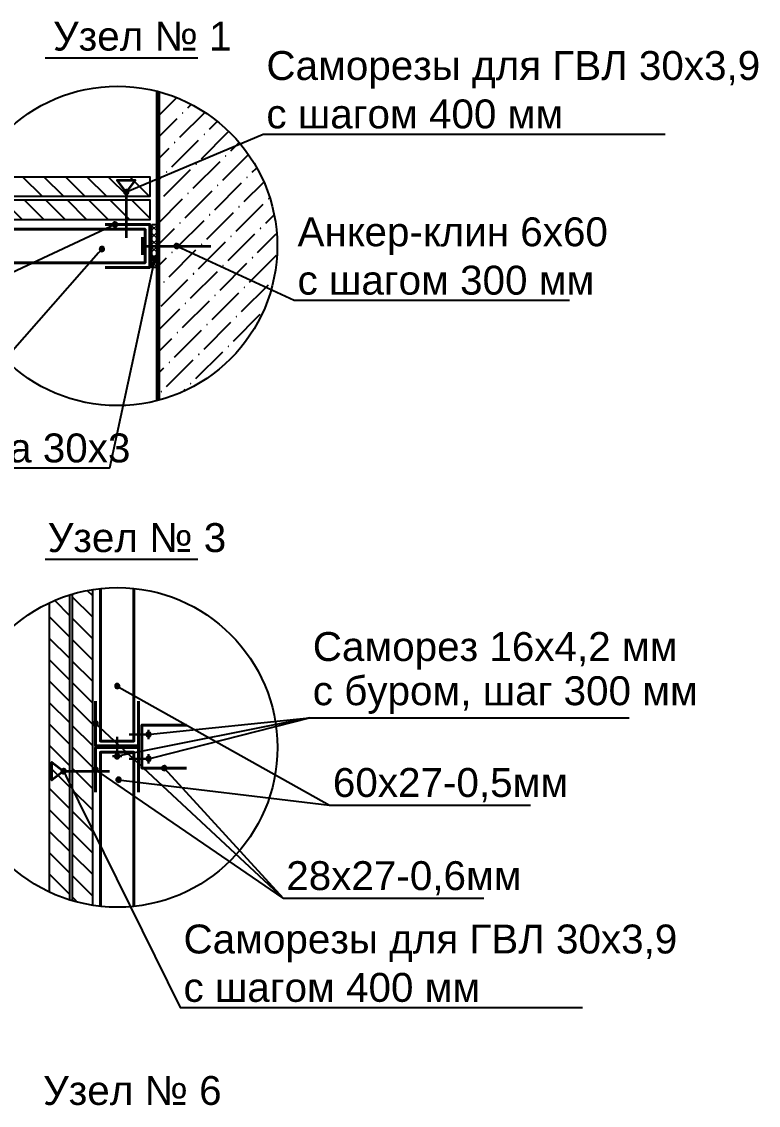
# Model space of a CAD drawing. Header units: millimetres. Extents: x 0 to 146, y 0 to 23.
# Drawn here: x 85.66 to 89.48, y 5.79 to 11.41 of the extents above; entities that cross this region are included whole.
import ezdxf

# ---------------------------------------------------------------- set-up
doc = ezdxf.new("R2010")
doc.units = ezdxf.units.MM
doc.layers.add('PDF _0', color=7, linetype='Continuous')
doc.layers.add('PDF _Текст', color=7, linetype='Continuous')
doc.styles.add('PDF GOST Common-Identity-H', font='arial.ttf')

msp = doc.modelspace()

# ---------------------------------------------------------------- linework, layer by layer
at = {"layer": 'PDF _0', "lineweight": 25}
for points in [[(86.5689, 11.2197), (85.7778, 11.2197)], [(86.3649, 10.9203), (86.4574, 11.0129)], [(86.5179, 10.962), (86.5338, 10.978)], [(86.4761, 10.8091), (86.604, 10.9369)], [(86.3615, 10.8057), (86.4622, 10.9064)], [(86.6291, 10.8508), (86.6685, 10.8902)], [(86.2111, 10.5306), (86.2238, 10.5359), (86.9081, 10.8261), (86.9356, 10.8261), (88.9931, 10.8261)], [(86.4344, 10.6561), (86.5735, 10.7951)], [(86.5874, 10.6978), (86.7265, 10.8369)], [(86.3615, 10.6944), (86.4205, 10.7534)], [(86.7404, 10.7395), (86.7815, 10.7807)], [(86.5457, 10.5448), (86.6847, 10.6839)], [(86.6986, 10.5865), (86.83, 10.7179)], [(86.3927, 10.5031), (86.5318, 10.6422)], [(86.8516, 10.6283), (86.8728, 10.6495)], [(85.4062, 10.6045), (86.3202, 10.6045), (86.3202, 10.5013), (85.3648, 10.5013)], [(85.7631, 10.5013), (85.6599, 10.6045)], [(85.8744, 10.5013), (85.7711, 10.6045)], [(85.9856, 10.5013), (85.8824, 10.6045)], [(86.0969, 10.5013), (85.9936, 10.6045)], [(86.2081, 10.5013), (86.1049, 10.6045)], [(86.3194, 10.5013), (86.2161, 10.6045)], [(86.3615, 10.5832), (86.3788, 10.6005)], [(86.6569, 10.4336), (86.796, 10.5726)], [(86.8099, 10.4753), (86.9098, 10.5752)], [(86.504, 10.3919), (86.643, 10.5309)], [(85.3596, 10.4848), (86.3202, 10.4848), (86.3202, 10.3815), (85.3355, 10.3815)], [(85.6604, 10.3815), (85.5571, 10.4848)], [(85.7716, 10.3815), (85.6684, 10.4848)], [(85.8829, 10.3815), (85.7796, 10.4848)], [(85.9941, 10.3815), (85.8909, 10.4848)], [(86.1054, 10.3815), (86.0021, 10.4848)], [(86.2166, 10.3815), (86.1134, 10.4848)], [(86.3202, 10.3892), (86.2246, 10.4848)], [(86.3615, 10.3607), (86.49, 10.4892)], [(86.7682, 10.3223), (86.9072, 10.4614)], [(86.6152, 10.2806), (86.7543, 10.4197)], [(86.9211, 10.364), (86.9628, 10.4057)], [(86.4622, 10.2389), (86.6013, 10.378)], [(86.3615, 10.2494), (86.4483, 10.3362)], [(86.7265, 10.1694), (86.8655, 10.3084)], [(86.8794, 10.2111), (86.9762, 10.3078)], [(86.4717, 10.2394), (86.4842, 10.2337), (87.0695, 9.9634), (87.097, 9.9634), (88.4959, 9.9634)], [(86.5735, 10.1276), (86.7125, 10.2667)], [(86.3615, 10.1382), (86.4066, 10.1833)], [(86.4205, 10.0859), (86.5596, 10.225)], [(86.8377, 10.0581), (86.9768, 10.1972)], [(86.6847, 10.0164), (86.8238, 10.1555)], [(86.3788, 9.933), (86.5179, 10.072)], [(86.5318, 9.9747), (86.6708, 10.1137)], [(86.3615, 10.0269), (86.3649, 10.0303)], [(86.796, 9.9051), (86.9351, 10.0442)], [(86.49, 9.8217), (86.6291, 9.9608)], [(86.643, 9.8634), (86.7821, 10.0025)], [(86.3615, 9.8044), (86.4761, 9.919)], [(86.6013, 9.7105), (86.7404, 9.8495)], [(86.7543, 9.7522), (86.8933, 9.8912)], [(86.4483, 9.6687), (86.5874, 9.8078)], [(86.3615, 9.6932), (86.4344, 9.7661)], [(86.5596, 9.5575), (86.6986, 9.6965)], [(86.4066, 9.5158), (86.5457, 9.6548)], [(86.3615, 9.5819), (86.3927, 9.6131)], [(86.4964, 9.4943), (86.504, 9.5019)], [(86.5689, 8.6183), (85.7778, 8.6183)], [(85.9031, 8.4345), (85.9031, 6.8531)], [(85.9196, 6.8481), (85.9196, 8.4395)], [(86.0229, 8.4318), (85.9993, 8.4553)], [(86.0229, 8.4627), (86.0229, 6.8249)], [(85.7999, 6.8934), (85.7999, 8.3941)], [(85.9031, 8.329), (85.8287, 8.4035)], [(86.0229, 8.3205), (85.9196, 8.4238)], [(85.9031, 8.2178), (85.7999, 8.321)], [(86.0229, 8.2093), (85.9196, 8.3125)], [(85.9031, 8.1065), (85.7999, 8.2098)], [(86.0229, 8.098), (85.9196, 8.2013)], [(85.9031, 7.9953), (85.7999, 8.0985)], [(86.0229, 7.9868), (85.9196, 8.09)], [(85.9031, 7.884), (85.7999, 7.9873)], [(86.0229, 7.8755), (85.9196, 7.9788)], [(85.9031, 7.7728), (85.7999, 7.876)], [(86.0229, 7.7643), (85.9196, 7.8675)], [(85.9031, 7.6615), (85.7999, 7.7648)], [(86.3271, 7.5882), (86.3404, 7.5916), (87.1485, 7.7982), (86.1779, 7.6032), (86.1644, 7.6005)], [(86.3274, 7.7125), (86.3411, 7.7139), (87.1485, 7.7982), (87.176, 7.7982), (88.8057, 7.7982)], [(86.0229, 7.653), (85.9196, 7.7563)], [(85.9031, 7.5503), (85.7999, 7.6535)], [(86.0229, 7.5418), (85.9196, 7.645)], [(85.9031, 7.439), (85.7999, 7.5423)], [(86.0229, 7.4305), (85.9196, 7.5338)], [(85.8794, 7.5083), (85.8855, 7.496), (86.4782, 6.2946), (86.5057, 6.2946), (88.5632, 6.2946)], [(85.9031, 7.3278), (85.7999, 7.431)], [(86.0229, 7.3193), (85.9196, 7.4225)], [(85.9031, 7.2165), (85.7999, 7.3198)], [(86.0229, 7.208), (85.9196, 7.3113)], [(85.9031, 7.1053), (85.7999, 7.2085)], [(86.0229, 7.0968), (85.9196, 7.2)], [(85.9031, 6.994), (85.7999, 7.0973)], [(86.0229, 6.9855), (85.9196, 7.0888)], [(85.9031, 6.8828), (85.7999, 6.986)], [(86.0229, 6.8743), (85.9196, 6.9775)], [(85.9402, 6.8457), (85.9196, 6.8663)]]:
    msp.add_lwpolyline(points, dxfattribs=at)
at = {"layer": 'PDF _0', "lineweight": 60}
msp.add_lwpolyline([(86.3615, 11.0469), (86.3615, 9.4436)], dxfattribs=at)
at = {"layer": 'PDF _0', "lineweight": 5}
for points in [[(86.49, 10.9342), (86.492, 10.9342), (86.492, 10.9362), (86.49, 10.9362)], [(86.6013, 10.823), (86.6033, 10.823), (86.6033, 10.825), (86.6013, 10.825)], [(86.4483, 10.7812), (86.4503, 10.7812), (86.4503, 10.7832), (86.4483, 10.7832)], [(86.7125, 10.7117), (86.7145, 10.7117), (86.7145, 10.7137), (86.7125, 10.7137)], [(86.4066, 10.6283), (86.4086, 10.6283), (86.4086, 10.6303), (86.4066, 10.6303)], [(86.5596, 10.67), (86.5616, 10.67), (86.5616, 10.672), (86.5596, 10.672)], [(86.8238, 10.6005), (86.8258, 10.6005), (86.8258, 10.6025), (86.8238, 10.6025)], [(86.5179, 10.517), (86.5199, 10.517), (86.5199, 10.519), (86.5179, 10.519)], [(86.6708, 10.5587), (86.6728, 10.5587), (86.6728, 10.5607), (86.6708, 10.5607)], [(86.3649, 10.4753), (86.3669, 10.4753), (86.3669, 10.4773), (86.3649, 10.4773)], [(86.9351, 10.4892), (86.9371, 10.4892), (86.9371, 10.4912), (86.9351, 10.4912)], [(86.6291, 10.4058), (86.6311, 10.4058), (86.6311, 10.4078), (86.6291, 10.4078)], [(86.7821, 10.4475), (86.7841, 10.4475), (86.7841, 10.4495), (86.7821, 10.4495)], [(86.4761, 10.364), (86.4781, 10.364), (86.4781, 10.366), (86.4761, 10.366)], [(86.7404, 10.2945), (86.7424, 10.2945), (86.7424, 10.2965), (86.7404, 10.2965)], [(86.8933, 10.3362), (86.8953, 10.3362), (86.8953, 10.3382), (86.8933, 10.3382)], [(86.5874, 10.2528), (86.5894, 10.2528), (86.5894, 10.2548), (86.5874, 10.2548)], [(86.4344, 10.2111), (86.4364, 10.2111), (86.4364, 10.2131), (86.4344, 10.2131)], [(86.8516, 10.1833), (86.8536, 10.1833), (86.8536, 10.1853), (86.8516, 10.1853)], [(86.6986, 10.1415), (86.7006, 10.1415), (86.7006, 10.1435), (86.6986, 10.1435)], [(86.5457, 10.0998), (86.5477, 10.0998), (86.5477, 10.1018), (86.5457, 10.1018)], [(86.3927, 10.0581), (86.3947, 10.0581), (86.3947, 10.0601), (86.3927, 10.0601)], [(86.8099, 10.0303), (86.8119, 10.0303), (86.8119, 10.0323), (86.8099, 10.0323)], [(86.6569, 9.9886), (86.6589, 9.9886), (86.6589, 9.9906), (86.6569, 9.9906)], [(86.504, 9.9469), (86.506, 9.9469), (86.506, 9.9489), (86.504, 9.9489)], [(86.7682, 9.8773), (86.7702, 9.8773), (86.7702, 9.8793), (86.7682, 9.8793)], [(86.4622, 9.7939), (86.4642, 9.7939), (86.4642, 9.7959), (86.4622, 9.7959)], [(86.6152, 9.8356), (86.6172, 9.8356), (86.6172, 9.8376), (86.6152, 9.8376)], [(86.7265, 9.7244), (86.7285, 9.7244), (86.7285, 9.7264), (86.7265, 9.7264)], [(86.5735, 9.6826), (86.5755, 9.6826), (86.5755, 9.6846), (86.5735, 9.6846)], [(86.4205, 9.6409), (86.4225, 9.6409), (86.4225, 9.6429), (86.4205, 9.6429)], [(86.5318, 9.5297), (86.5338, 9.5297), (86.5338, 9.5317), (86.5318, 9.5317)], [(86.3788, 9.4879), (86.3808, 9.4879), (86.3808, 9.4899), (86.3788, 9.4899)]]:
    msp.add_lwpolyline(points, close=True, dxfattribs=at)
at = {"layer": 'PDF _0', "lineweight": 35}
for points in [[(86.1984, 10.5252), (86.1518, 10.5866), (86.2451, 10.5866), (86.1984, 10.5252), (86.1984, 10.2879)], [(86.2808, 10.2918), (86.2808, 10.1986)], [(86.2808, 10.2452), (86.6375, 10.2452)], [(85.8733, 7.5207), (85.8119, 7.474), (85.8119, 7.5673), (85.8733, 7.5207), (86.1107, 7.5207)]]:
    msp.add_lwpolyline(points, dxfattribs=at)
at = {"layer": 'PDF _0', "lineweight": 0}
for points in [[(86.1853, 10.5292), (86.1847, 10.5245), (86.1984, 10.5252)], [(86.1847, 10.5245), (86.1858, 10.5198), (86.1984, 10.5252)], [(86.1875, 10.5335), (86.1853, 10.5292), (86.1984, 10.5252)], [(86.1858, 10.5198), (86.1884, 10.5158), (86.1984, 10.5252)], [(86.191, 10.5367), (86.1875, 10.5335), (86.1984, 10.5252)], [(86.1884, 10.5158), (86.1922, 10.5129), (86.1984, 10.5252)], [(86.1954, 10.5386), (86.191, 10.5367), (86.1984, 10.5252)], [(86.1922, 10.5129), (86.1968, 10.5115), (86.1984, 10.5252)], [(86.2001, 10.5389), (86.1954, 10.5386), (86.1984, 10.5252)], [(86.1968, 10.5115), (86.2015, 10.5118), (86.1984, 10.5252)], [(86.2047, 10.5375), (86.2001, 10.5389), (86.1984, 10.5252)], [(86.2085, 10.5346), (86.2047, 10.5375), (86.1984, 10.5252)], [(86.2111, 10.5306), (86.2085, 10.5346), (86.1984, 10.5252)], [(86.2122, 10.5259), (86.2111, 10.5306), (86.1984, 10.5252)], [(86.2116, 10.5212), (86.2122, 10.5259), (86.1984, 10.5252)], [(86.2015, 10.5118), (86.2059, 10.5137), (86.1984, 10.5252)], [(86.2059, 10.5137), (86.2094, 10.5169), (86.1984, 10.5252)], [(86.2094, 10.5169), (86.2116, 10.5212), (86.1984, 10.5252)], [(86.4467, 10.251), (86.4455, 10.2463), (86.4592, 10.2452)], [(86.4455, 10.2463), (86.4459, 10.2416), (86.4592, 10.2452)], [(86.4459, 10.2416), (86.4479, 10.2373), (86.4592, 10.2452)], [(86.4494, 10.2549), (86.4467, 10.251), (86.4592, 10.2452)], [(86.4479, 10.2373), (86.4513, 10.2339), (86.4592, 10.2452)], [(86.4533, 10.2576), (86.4494, 10.2549), (86.4592, 10.2452)], [(86.4513, 10.2339), (86.4557, 10.2319), (86.4592, 10.2452)], [(86.4579, 10.2589), (86.4533, 10.2576), (86.4592, 10.2452)], [(86.4557, 10.2319), (86.4604, 10.2315), (86.4592, 10.2452)], [(86.4627, 10.2585), (86.4579, 10.2589), (86.4592, 10.2452)], [(86.467, 10.2565), (86.4627, 10.2585), (86.4592, 10.2452)], [(86.4704, 10.2531), (86.467, 10.2565), (86.4592, 10.2452)], [(86.4725, 10.2488), (86.4704, 10.2531), (86.4592, 10.2452)], [(86.4729, 10.244), (86.4725, 10.2488), (86.4592, 10.2452)], [(86.4717, 10.2394), (86.4729, 10.244), (86.4592, 10.2452)], [(86.4604, 10.2315), (86.465, 10.2327), (86.4592, 10.2452)], [(86.465, 10.2327), (86.4689, 10.2355), (86.4592, 10.2452)], [(86.4689, 10.2355), (86.4717, 10.2394), (86.4592, 10.2452)], [(86.3004, 7.7144), (86.3001, 7.7097), (86.3137, 7.7111)], [(86.3001, 7.7097), (86.3014, 7.7051), (86.3137, 7.7111)], [(86.3023, 7.7188), (86.3004, 7.7144), (86.3137, 7.7111)], [(86.3014, 7.7051), (86.3042, 7.7012), (86.3137, 7.7111)], [(86.3057, 7.7222), (86.3023, 7.7188), (86.3137, 7.7111)], [(86.3042, 7.7012), (86.3081, 7.6985), (86.3137, 7.7111)], [(86.31, 7.7243), (86.3057, 7.7222), (86.3137, 7.7111)], [(86.3081, 7.6985), (86.3128, 7.6974), (86.3137, 7.7111)], [(86.3147, 7.7248), (86.31, 7.7243), (86.3137, 7.7111)], [(86.3128, 7.6974), (86.3175, 7.6978), (86.3137, 7.7111)], [(86.3194, 7.7237), (86.3147, 7.7248), (86.3137, 7.7111)], [(86.3233, 7.721), (86.3194, 7.7237), (86.3137, 7.7111)], [(86.3261, 7.7171), (86.3233, 7.721), (86.3137, 7.7111)], [(86.3274, 7.7125), (86.3261, 7.7171), (86.3137, 7.7111)], [(86.3271, 7.7077), (86.3274, 7.7125), (86.3137, 7.7111)], [(86.3175, 7.6978), (86.3218, 7.6999), (86.3137, 7.7111)], [(86.3218, 7.6999), (86.3251, 7.7034), (86.3137, 7.7111)], [(86.3251, 7.7034), (86.3271, 7.7077), (86.3137, 7.7111)], [(86.1388, 7.6044), (86.1373, 7.5998), (86.1509, 7.5978)], [(86.1373, 7.5998), (86.1374, 7.595), (86.1509, 7.5978)], [(86.1374, 7.595), (86.1391, 7.5906), (86.1509, 7.5978)], [(86.1418, 7.6081), (86.1388, 7.6044), (86.1509, 7.5978)], [(86.1391, 7.5906), (86.1423, 7.587), (86.1509, 7.5978)], [(86.1459, 7.6106), (86.1418, 7.6081), (86.1509, 7.5978)], [(86.1423, 7.587), (86.1465, 7.5847), (86.1509, 7.5978)], [(86.1506, 7.6115), (86.1459, 7.6106), (86.1509, 7.5978)], [(86.1465, 7.5847), (86.1512, 7.584), (86.1509, 7.5978)], [(86.1553, 7.6108), (86.1506, 7.6115), (86.1509, 7.5978)], [(86.1595, 7.6085), (86.1553, 7.6108), (86.1509, 7.5978)], [(86.1626, 7.6049), (86.1595, 7.6085), (86.1509, 7.5978)], [(86.1644, 7.6005), (86.1626, 7.6049), (86.1509, 7.5978)], [(86.1645, 7.5957), (86.1644, 7.6005), (86.1509, 7.5978)], [(86.1512, 7.584), (86.1559, 7.5849), (86.1509, 7.5978)], [(86.1559, 7.5849), (86.16, 7.5874), (86.1509, 7.5978)], [(86.16, 7.5874), (86.163, 7.5912), (86.1509, 7.5978)], [(86.163, 7.5912), (86.1645, 7.5957), (86.1509, 7.5978)], [(86.3013, 7.5907), (86.3, 7.5861), (86.3137, 7.5848)], [(86.3041, 7.5946), (86.3013, 7.5907), (86.3137, 7.5848)], [(86.3081, 7.5973), (86.3041, 7.5946), (86.3137, 7.5848)], [(86.3127, 7.5985), (86.3081, 7.5973), (86.3137, 7.5848)], [(86.3175, 7.598), (86.3127, 7.5985), (86.3137, 7.5848)], [(86.3218, 7.5959), (86.3175, 7.598), (86.3137, 7.5848)], [(86.3251, 7.5925), (86.3218, 7.5959), (86.3137, 7.5848)], [(86.3271, 7.5882), (86.3251, 7.5925), (86.3137, 7.5848)], [(85.8718, 7.5344), (85.8672, 7.533), (85.8733, 7.5207)], [(85.8766, 7.534), (85.8718, 7.5344), (85.8733, 7.5207)], [(85.881, 7.5321), (85.8766, 7.534), (85.8733, 7.5207)], [(86.3, 7.5861), (86.3004, 7.5813), (86.3137, 7.5848)], [(86.3004, 7.5813), (86.3024, 7.577), (86.3137, 7.5848)], [(86.3024, 7.577), (86.3057, 7.5736), (86.3137, 7.5848)], [(86.3057, 7.5736), (86.31, 7.5715), (86.3137, 7.5848)], [(86.31, 7.5715), (86.3148, 7.571), (86.3137, 7.5848)], [(86.3274, 7.5834), (86.3271, 7.5882), (86.3137, 7.5848)], [(86.3148, 7.571), (86.3194, 7.5722), (86.3137, 7.5848)], [(86.3194, 7.5722), (86.3234, 7.5749), (86.3137, 7.5848)], [(86.3234, 7.5749), (86.3262, 7.5788), (86.3137, 7.5848)], [(86.3262, 7.5788), (86.3274, 7.5834), (86.3137, 7.5848)], [(85.8607, 7.5262), (85.8596, 7.5216), (85.8733, 7.5207)], [(85.8596, 7.5216), (85.8601, 7.5168), (85.8733, 7.5207)], [(85.8601, 7.5168), (85.8622, 7.5125), (85.8733, 7.5207)], [(85.8634, 7.5302), (85.8607, 7.5262), (85.8733, 7.5207)], [(85.8622, 7.5125), (85.8657, 7.5092), (85.8733, 7.5207)], [(85.8672, 7.533), (85.8634, 7.5302), (85.8733, 7.5207)], [(85.8657, 7.5092), (85.8701, 7.5073), (85.8733, 7.5207)], [(85.8701, 7.5073), (85.8748, 7.507), (85.8733, 7.5207)], [(85.8844, 7.5288), (85.881, 7.5321), (85.8733, 7.5207)], [(85.8865, 7.5245), (85.8844, 7.5288), (85.8733, 7.5207)], [(85.8871, 7.5198), (85.8865, 7.5245), (85.8733, 7.5207)], [(85.8794, 7.5083), (85.8833, 7.5112), (85.8733, 7.5207)], [(85.8833, 7.5112), (85.8859, 7.5151), (85.8733, 7.5207)], [(85.8859, 7.5151), (85.8871, 7.5198), (85.8733, 7.5207)], [(85.8748, 7.507), (85.8794, 7.5083), (85.8733, 7.5207)]]:
    msp.add_lwpolyline(points, close=True, dxfattribs=at)
at = {"layer": 'PDF _0', "color": 1, "lineweight": 25}
for points in [[(86.127, 10.3509), (86.1145, 10.3451), (85.2002, 9.9168), (85.1726, 9.9168), (84.1582, 9.9168)], [(86.0495, 7.7583), (86.0595, 7.7489), (87.011, 6.8614), (86.0621, 7.5126), (86.0507, 7.5204)], [(86.4038, 7.5263), (86.4131, 7.5161), (87.011, 6.8614), (87.0386, 6.8614), (88.053, 6.8614)]]:
    msp.add_lwpolyline(points, dxfattribs=at)
at = {"layer": 'PDF _0', "color": 1, "lineweight": 40}
for points in [[(86.089, 10.1338), (86.3202, 10.1338), (86.3202, 10.3568), (86.089, 10.3568)], [(86.2624, 7.8833), (86.2624, 7.652), (86.0394, 7.652), (86.0394, 7.8833)], [(86.5101, 7.5364), (86.2789, 7.5364), (86.2789, 7.7594), (86.5101, 7.7594)], [(86.2624, 7.4125), (86.2624, 7.6438), (86.0394, 7.6438), (86.0394, 7.4125)]]:
    msp.add_lwpolyline(points, dxfattribs=at)
at = {"layer": 'PDF _0', "color": 1, "lineweight": 0}
for points in [[(86.1261, 10.3603), (86.1257, 10.3555), (86.1394, 10.3568)], [(86.1257, 10.3555), (86.127, 10.3509), (86.1394, 10.3568)], [(86.1281, 10.3646), (86.1261, 10.3603), (86.1394, 10.3568)], [(86.127, 10.3509), (86.1297, 10.347), (86.1394, 10.3568)], [(86.1315, 10.368), (86.1281, 10.3646), (86.1394, 10.3568)], [(86.1297, 10.347), (86.1336, 10.3443), (86.1394, 10.3568)], [(86.1358, 10.3701), (86.1315, 10.368), (86.1394, 10.3568)], [(86.1336, 10.3443), (86.1383, 10.3431), (86.1394, 10.3568)], [(86.1406, 10.3705), (86.1358, 10.3701), (86.1394, 10.3568)], [(86.1383, 10.3431), (86.143, 10.3435), (86.1394, 10.3568)], [(86.1452, 10.3692), (86.1406, 10.3705), (86.1394, 10.3568)], [(86.1491, 10.3665), (86.1452, 10.3692), (86.1394, 10.3568)], [(86.1519, 10.3626), (86.1491, 10.3665), (86.1394, 10.3568)], [(86.1531, 10.358), (86.1519, 10.3626), (86.1394, 10.3568)], [(86.1527, 10.3532), (86.1531, 10.358), (86.1394, 10.3568)], [(86.143, 10.3435), (86.1473, 10.3455), (86.1394, 10.3568)], [(86.1473, 10.3455), (86.1507, 10.3489), (86.1394, 10.3568)], [(86.1507, 10.3489), (86.1527, 10.3532), (86.1394, 10.3568)], [(86.0267, 7.7731), (86.0256, 7.7684), (86.0394, 7.7677)], [(86.0256, 7.7684), (86.0262, 7.7637), (86.0394, 7.7677)], [(86.0262, 7.7637), (86.0284, 7.7594), (86.0394, 7.7677)], [(86.0293, 7.7771), (86.0267, 7.7731), (86.0394, 7.7677)], [(86.0284, 7.7594), (86.0319, 7.7561), (86.0394, 7.7677)], [(86.0331, 7.7799), (86.0293, 7.7771), (86.0394, 7.7677)], [(86.0319, 7.7561), (86.0363, 7.7543), (86.0394, 7.7677)], [(86.0377, 7.7813), (86.0331, 7.7799), (86.0394, 7.7677)], [(86.0363, 7.7543), (86.0411, 7.754), (86.0394, 7.7677)], [(86.0425, 7.7811), (86.0377, 7.7813), (86.0394, 7.7677)], [(86.0469, 7.7792), (86.0425, 7.7811), (86.0394, 7.7677)], [(86.0504, 7.776), (86.0469, 7.7792), (86.0394, 7.7677)], [(86.0526, 7.7717), (86.0504, 7.776), (86.0394, 7.7677)], [(86.0531, 7.767), (86.0526, 7.7717), (86.0394, 7.7677)], [(86.0495, 7.7583), (86.0521, 7.7623), (86.0394, 7.7677)], [(86.0521, 7.7623), (86.0531, 7.767), (86.0394, 7.7677)], [(86.0411, 7.754), (86.0456, 7.7554), (86.0394, 7.7677)], [(86.0456, 7.7554), (86.0495, 7.7583), (86.0394, 7.7677)], [(86.028, 7.536), (86.0261, 7.5316), (86.0394, 7.5282)], [(86.0314, 7.5394), (86.028, 7.536), (86.0394, 7.5282)], [(86.0357, 7.5414), (86.0314, 7.5394), (86.0394, 7.5282)], [(86.0405, 7.5419), (86.0357, 7.5414), (86.0394, 7.5282)], [(86.0451, 7.5407), (86.0405, 7.5419), (86.0394, 7.5282)], [(86.049, 7.538), (86.0451, 7.5407), (86.0394, 7.5282)], [(86.0518, 7.5341), (86.049, 7.538), (86.0394, 7.5282)], [(86.0531, 7.5295), (86.0518, 7.5341), (86.0394, 7.5282)], [(86.3823, 7.5428), (86.3809, 7.5382), (86.3945, 7.5364)], [(86.3809, 7.5382), (86.3811, 7.5335), (86.3945, 7.5364)], [(86.3811, 7.5335), (86.3829, 7.529), (86.3945, 7.5364)], [(86.3852, 7.5466), (86.3823, 7.5428), (86.3945, 7.5364)], [(86.3829, 7.529), (86.3861, 7.5255), (86.3945, 7.5364)], [(86.3893, 7.5491), (86.3852, 7.5466), (86.3945, 7.5364)], [(86.3861, 7.5255), (86.3904, 7.5233), (86.3945, 7.5364)], [(86.3939, 7.5502), (86.3893, 7.5491), (86.3945, 7.5364)], [(86.3904, 7.5233), (86.3951, 7.5227), (86.3945, 7.5364)], [(86.3987, 7.5495), (86.3939, 7.5502), (86.3945, 7.5364)], [(86.4029, 7.5473), (86.3987, 7.5495), (86.3945, 7.5364)], [(86.4061, 7.5438), (86.4029, 7.5473), (86.3945, 7.5364)], [(86.408, 7.5394), (86.4061, 7.5438), (86.3945, 7.5364)], [(86.4082, 7.5346), (86.408, 7.5394), (86.3945, 7.5364)], [(86.4038, 7.5263), (86.4067, 7.53), (86.3945, 7.5364)], [(86.4067, 7.53), (86.4082, 7.5346), (86.3945, 7.5364)], [(86.3951, 7.5227), (86.3998, 7.5237), (86.3945, 7.5364)], [(86.3998, 7.5237), (86.4038, 7.5263), (86.3945, 7.5364)], [(86.0261, 7.5316), (86.0257, 7.5268), (86.0394, 7.5282)], [(86.0257, 7.5268), (86.027, 7.5222), (86.0394, 7.5282)], [(86.027, 7.5222), (86.0297, 7.5183), (86.0394, 7.5282)], [(86.0297, 7.5183), (86.0337, 7.5156), (86.0394, 7.5282)], [(86.0337, 7.5156), (86.0383, 7.5144), (86.0394, 7.5282)], [(86.0383, 7.5144), (86.0431, 7.5149), (86.0394, 7.5282)], [(86.0527, 7.5247), (86.0531, 7.5295), (86.0394, 7.5282)], [(86.0507, 7.5204), (86.0527, 7.5247), (86.0394, 7.5282)], [(86.0431, 7.5149), (86.0474, 7.517), (86.0394, 7.5282)], [(86.0474, 7.517), (86.0507, 7.5204), (86.0394, 7.5282)]]:
    msp.add_lwpolyline(points, close=True, dxfattribs=at)
at = {"layer": 'PDF _0', "lineweight": 25}
msp.add_lwpolyline([(86.331, 10.3568), (86.3615, 10.3568), (86.3615, 10.1338), (86.331, 10.1338)], close=True, dxfattribs=at)
at = {"layer": 'PDF _0', "color": 6, "lineweight": 20}
for points in [[(86.331, 10.3265), (86.3612, 10.3568)], [(86.3615, 10.3184), (86.331, 10.349)], [(86.3615, 10.3555), (86.3603, 10.3568)], [(86.331, 10.2894), (86.3615, 10.32)], [(86.3615, 10.2813), (86.331, 10.3119)], [(86.331, 10.2523), (86.3615, 10.2829)], [(86.3615, 10.2442), (86.331, 10.2748)], [(86.331, 10.2152), (86.3615, 10.2458)], [(86.3615, 10.2072), (86.331, 10.2377)], [(86.331, 10.1782), (86.3615, 10.2087)], [(86.3615, 10.1701), (86.331, 10.2006)], [(86.331, 10.1411), (86.3615, 10.1716)], [(86.331, 10.1636), (86.3607, 10.1338), (86.3615, 10.1346)]]:
    msp.add_lwpolyline(points, dxfattribs=at)
at = {"layer": 'PDF _0', "color": 5, "lineweight": 40}
for points in [[(85.3288, 10.1586), (86.2955, 10.1586), (86.2955, 10.332), (85.3288, 10.332)], [(86.0642, 8.4682), (86.0642, 7.6768), (86.2376, 7.6768), (86.2376, 8.4686)], [(86.2376, 6.819), (86.2376, 7.619), (86.0642, 7.619), (86.0642, 6.8194)]]:
    msp.add_lwpolyline(points, dxfattribs=at)
at = {"layer": 'PDF _0', "color": 5, "lineweight": 0}
for points in [[(86.0585, 10.2323), (86.0584, 10.2275), (86.072, 10.2296)], [(86.0603, 10.2367), (86.0585, 10.2323), (86.072, 10.2296)], [(86.0634, 10.2403), (86.0603, 10.2367), (86.072, 10.2296)], [(86.0676, 10.2426), (86.0634, 10.2403), (86.072, 10.2296)], [(86.0723, 10.2433), (86.0676, 10.2426), (86.072, 10.2296)], [(86.077, 10.2424), (86.0723, 10.2433), (86.072, 10.2296)], [(86.0811, 10.2399), (86.077, 10.2424), (86.072, 10.2296)], [(86.0841, 10.2362), (86.0811, 10.2399), (86.072, 10.2296)], [(86.0856, 10.2317), (86.0841, 10.2362), (86.072, 10.2296)], [(86.0584, 10.2275), (86.0599, 10.223), (86.072, 10.2296)], [(86.0599, 10.223), (86.0629, 10.2192), (86.072, 10.2296)], [(86.0629, 10.2192), (86.067, 10.2168), (86.072, 10.2296)], [(86.067, 10.2168), (86.0717, 10.2158), (86.072, 10.2296)], [(86.0717, 10.2158), (86.0764, 10.2165), (86.072, 10.2296)], [(86.0855, 10.2269), (86.0856, 10.2317), (86.072, 10.2296)], [(86.0764, 10.2165), (86.0806, 10.2188), (86.072, 10.2296)], [(86.0806, 10.2188), (86.0838, 10.2224), (86.072, 10.2296)], [(86.0838, 10.2224), (86.0855, 10.2269), (86.072, 10.2296)], [(86.1397, 7.9688), (86.1381, 7.9643), (86.1517, 7.9621)], [(86.1381, 7.9643), (86.1382, 7.9595), (86.1517, 7.9621)], [(86.1382, 7.9595), (86.1399, 7.9551), (86.1517, 7.9621)], [(86.1428, 7.9725), (86.1397, 7.9688), (86.1517, 7.9621)], [(86.1399, 7.9551), (86.143, 7.9514), (86.1517, 7.9621)], [(86.1469, 7.975), (86.1428, 7.9725), (86.1517, 7.9621)], [(86.143, 7.9514), (86.1472, 7.9491), (86.1517, 7.9621)], [(86.1516, 7.9759), (86.1469, 7.975), (86.1517, 7.9621)], [(86.1472, 7.9491), (86.1519, 7.9483), (86.1517, 7.9621)], [(86.1563, 7.9751), (86.1516, 7.9759), (86.1517, 7.9621)], [(86.1604, 7.9728), (86.1563, 7.9751), (86.1517, 7.9621)], [(86.1636, 7.9691), (86.1604, 7.9728), (86.1517, 7.9621)], [(86.1653, 7.9647), (86.1636, 7.9691), (86.1517, 7.9621)], [(86.1653, 7.9599), (86.1653, 7.9647), (86.1517, 7.9621)], [(86.1637, 7.9554), (86.1653, 7.9599), (86.1517, 7.9621)], [(86.1519, 7.9483), (86.1566, 7.9492), (86.1517, 7.9621)], [(86.1566, 7.9492), (86.1607, 7.9517), (86.1517, 7.9621)], [(86.1607, 7.9517), (86.1637, 7.9554), (86.1517, 7.9621)], [(86.146, 7.4823), (86.1446, 7.4777), (86.1583, 7.4761)], [(86.1446, 7.4777), (86.1448, 7.4729), (86.1583, 7.4761)], [(86.1488, 7.4861), (86.146, 7.4823), (86.1583, 7.4761)], [(86.1528, 7.4887), (86.1488, 7.4861), (86.1583, 7.4761)], [(86.1575, 7.4898), (86.1528, 7.4887), (86.1583, 7.4761)], [(86.1622, 7.4892), (86.1575, 7.4898), (86.1583, 7.4761)], [(86.1665, 7.4871), (86.1622, 7.4892), (86.1583, 7.4761)], [(86.1698, 7.4836), (86.1665, 7.4871), (86.1583, 7.4761)], [(86.1717, 7.4792), (86.1698, 7.4836), (86.1583, 7.4761)], [(86.1719, 7.4744), (86.1717, 7.4792), (86.1583, 7.4761)], [(86.1448, 7.4729), (86.1467, 7.4685), (86.1583, 7.4761)], [(86.1467, 7.4685), (86.15, 7.465), (86.1583, 7.4761)], [(86.15, 7.465), (86.1543, 7.4629), (86.1583, 7.4761)], [(86.1543, 7.4629), (86.159, 7.4623), (86.1583, 7.4761)], [(86.159, 7.4623), (86.1637, 7.4634), (86.1583, 7.4761)], [(86.1637, 7.4634), (86.1677, 7.466), (86.1583, 7.4761)], [(86.1677, 7.466), (86.1705, 7.4698), (86.1583, 7.4761)], [(86.1705, 7.4698), (86.1719, 7.4744), (86.1583, 7.4761)]]:
    msp.add_lwpolyline(points, close=True, dxfattribs=at)
at = {"layer": 'PDF _0', "color": 5, "lineweight": 25}
for points in [[(86.0629, 10.2192), (86.0538, 10.2089), (85.4335, 9.5037), (85.406, 9.5037), (84.3915, 9.5037)], [(86.1637, 7.9554), (86.1757, 7.9486), (87.2528, 7.3446), (87.2803, 7.3446), (88.2947, 7.3446)], [(86.1719, 7.4744), (86.1856, 7.4728), (87.2528, 7.3446)]]:
    msp.add_lwpolyline(points, dxfattribs=at)
at = {"layer": 'PDF _0', "color": 6, "lineweight": 0}
for points in [[(86.3328, 10.1835), (86.3317, 10.1789), (86.3455, 10.1783)], [(86.3317, 10.1789), (86.3324, 10.1741), (86.3455, 10.1783)], [(86.3324, 10.1741), (86.3346, 10.1699), (86.3455, 10.1783)], [(86.3353, 10.1876), (86.3328, 10.1835), (86.3455, 10.1783)], [(86.3346, 10.1699), (86.3382, 10.1667), (86.3455, 10.1783)], [(86.3391, 10.1905), (86.3353, 10.1876), (86.3455, 10.1783)], [(86.3382, 10.1667), (86.3426, 10.1649), (86.3455, 10.1783)], [(86.3436, 10.192), (86.3391, 10.1905), (86.3455, 10.1783)], [(86.3426, 10.1649), (86.3474, 10.1647), (86.3455, 10.1783)], [(86.3484, 10.1918), (86.3436, 10.192), (86.3455, 10.1783)], [(86.3528, 10.19), (86.3484, 10.1918), (86.3455, 10.1783)], [(86.3564, 10.1868), (86.3528, 10.19), (86.3455, 10.1783)], [(86.3586, 10.1825), (86.3564, 10.1868), (86.3455, 10.1783)], [(86.3593, 10.1778), (86.3586, 10.1825), (86.3455, 10.1783)], [(86.3474, 10.1647), (86.3519, 10.1662), (86.3455, 10.1783)], [(86.3519, 10.1662), (86.3557, 10.1691), (86.3455, 10.1783)], [(86.3557, 10.1691), (86.3582, 10.1731), (86.3455, 10.1783)], [(86.3582, 10.1731), (86.3593, 10.1778), (86.3455, 10.1783)]]:
    msp.add_lwpolyline(points, close=True, dxfattribs=at)
at = {"layer": 'PDF _0', "color": 6, "lineweight": 25}
msp.add_lwpolyline([(86.3426, 10.1649), (86.3397, 10.1514), (86.1107, 9.0932), (86.0832, 9.0932), (85.1386, 9.0932)], dxfattribs=at)
at = {"layer": 'PDF _0', "lineweight": 30}
for points in [[(86.3137, 7.7111), (86.2135, 7.7111)], [(86.3137, 7.6868), (86.3137, 7.7353)], [(86.1509, 7.5978), (86.1509, 7.698)], [(86.1266, 7.5978), (86.1751, 7.5978)], [(86.3137, 7.609), (86.3137, 7.5605)], [(86.3137, 7.5848), (86.2135, 7.5848)]]:
    msp.add_lwpolyline(points, dxfattribs=at)
at = {"layer": 'PDF _0', "lineweight": 25}
for centre, radius in [((86.1526, 10.2453), 0.8284), ((86.1526, 7.6438), 0.8291)]:
    msp.add_circle(centre, radius, dxfattribs=at)
at = {"layer": 'PDF _0', "lineweight": 25, "transparency": 33554559}
for points in [[(86.1853, 10.5292), (86.1847, 10.5245), (86.1984, 10.5252)], [(86.1847, 10.5245), (86.1858, 10.5198), (86.1984, 10.5252)], [(86.1875, 10.5335), (86.1853, 10.5292), (86.1984, 10.5252)], [(86.1858, 10.5198), (86.1884, 10.5158), (86.1984, 10.5252)], [(86.191, 10.5367), (86.1875, 10.5335), (86.1984, 10.5252)], [(86.1884, 10.5158), (86.1922, 10.5129), (86.1984, 10.5252)], [(86.1954, 10.5386), (86.191, 10.5367), (86.1984, 10.5252)], [(86.1922, 10.5129), (86.1968, 10.5115), (86.1984, 10.5252)], [(86.2001, 10.5389), (86.1954, 10.5386), (86.1984, 10.5252)], [(86.1968, 10.5115), (86.2015, 10.5118), (86.1984, 10.5252)], [(86.2047, 10.5375), (86.2001, 10.5389), (86.1984, 10.5252)], [(86.2085, 10.5346), (86.2047, 10.5375), (86.1984, 10.5252)], [(86.2111, 10.5306), (86.2085, 10.5346), (86.1984, 10.5252)], [(86.2122, 10.5259), (86.2111, 10.5306), (86.1984, 10.5252)], [(86.2116, 10.5212), (86.2122, 10.5259), (86.1984, 10.5252)], [(86.2015, 10.5118), (86.2059, 10.5137), (86.1984, 10.5252)], [(86.2059, 10.5137), (86.2094, 10.5169), (86.1984, 10.5252)], [(86.2094, 10.5169), (86.2116, 10.5212), (86.1984, 10.5252)], [(86.4467, 10.251), (86.4455, 10.2463), (86.4592, 10.2452)], [(86.4455, 10.2463), (86.4459, 10.2416), (86.4592, 10.2452)], [(86.4459, 10.2416), (86.4479, 10.2373), (86.4592, 10.2452)], [(86.4494, 10.2549), (86.4467, 10.251), (86.4592, 10.2452)], [(86.4479, 10.2373), (86.4513, 10.2339), (86.4592, 10.2452)], [(86.4533, 10.2576), (86.4494, 10.2549), (86.4592, 10.2452)], [(86.4513, 10.2339), (86.4557, 10.2319), (86.4592, 10.2452)], [(86.4579, 10.2589), (86.4533, 10.2576), (86.4592, 10.2452)], [(86.4557, 10.2319), (86.4604, 10.2315), (86.4592, 10.2452)], [(86.4627, 10.2585), (86.4579, 10.2589), (86.4592, 10.2452)], [(86.467, 10.2565), (86.4627, 10.2585), (86.4592, 10.2452)], [(86.4704, 10.2531), (86.467, 10.2565), (86.4592, 10.2452)], [(86.4725, 10.2488), (86.4704, 10.2531), (86.4592, 10.2452)], [(86.4729, 10.244), (86.4725, 10.2488), (86.4592, 10.2452)], [(86.4717, 10.2394), (86.4729, 10.244), (86.4592, 10.2452)], [(86.4604, 10.2315), (86.465, 10.2327), (86.4592, 10.2452)], [(86.465, 10.2327), (86.4689, 10.2355), (86.4592, 10.2452)], [(86.4689, 10.2355), (86.4717, 10.2394), (86.4592, 10.2452)], [(86.3004, 7.7144), (86.3001, 7.7097), (86.3137, 7.7111)], [(86.3001, 7.7097), (86.3014, 7.7051), (86.3137, 7.7111)], [(86.3023, 7.7188), (86.3004, 7.7144), (86.3137, 7.7111)], [(86.3014, 7.7051), (86.3042, 7.7012), (86.3137, 7.7111)], [(86.3057, 7.7222), (86.3023, 7.7188), (86.3137, 7.7111)], [(86.3042, 7.7012), (86.3081, 7.6985), (86.3137, 7.7111)], [(86.31, 7.7243), (86.3057, 7.7222), (86.3137, 7.7111)], [(86.3081, 7.6985), (86.3128, 7.6974), (86.3137, 7.7111)], [(86.3147, 7.7248), (86.31, 7.7243), (86.3137, 7.7111)], [(86.3128, 7.6974), (86.3175, 7.6978), (86.3137, 7.7111)], [(86.3194, 7.7237), (86.3147, 7.7248), (86.3137, 7.7111)], [(86.3233, 7.721), (86.3194, 7.7237), (86.3137, 7.7111)], [(86.3261, 7.7171), (86.3233, 7.721), (86.3137, 7.7111)], [(86.3274, 7.7125), (86.3261, 7.7171), (86.3137, 7.7111)], [(86.3271, 7.7077), (86.3274, 7.7125), (86.3137, 7.7111)], [(86.3175, 7.6978), (86.3218, 7.6999), (86.3137, 7.7111)], [(86.3218, 7.6999), (86.3251, 7.7034), (86.3137, 7.7111)], [(86.3251, 7.7034), (86.3271, 7.7077), (86.3137, 7.7111)], [(86.1388, 7.6044), (86.1373, 7.5998), (86.1509, 7.5978)], [(86.1373, 7.5998), (86.1374, 7.595), (86.1509, 7.5978)], [(86.1374, 7.595), (86.1391, 7.5906), (86.1509, 7.5978)], [(86.1418, 7.6081), (86.1388, 7.6044), (86.1509, 7.5978)], [(86.1391, 7.5906), (86.1423, 7.587), (86.1509, 7.5978)], [(86.1459, 7.6106), (86.1418, 7.6081), (86.1509, 7.5978)], [(86.1423, 7.587), (86.1465, 7.5847), (86.1509, 7.5978)], [(86.1506, 7.6115), (86.1459, 7.6106), (86.1509, 7.5978)], [(86.1465, 7.5847), (86.1512, 7.584), (86.1509, 7.5978)], [(86.1553, 7.6108), (86.1506, 7.6115), (86.1509, 7.5978)], [(86.1595, 7.6085), (86.1553, 7.6108), (86.1509, 7.5978)], [(86.1626, 7.6049), (86.1595, 7.6085), (86.1509, 7.5978)], [(86.1644, 7.6005), (86.1626, 7.6049), (86.1509, 7.5978)], [(86.1645, 7.5957), (86.1644, 7.6005), (86.1509, 7.5978)], [(86.1512, 7.584), (86.1559, 7.5849), (86.1509, 7.5978)], [(86.1559, 7.5849), (86.16, 7.5874), (86.1509, 7.5978)], [(86.16, 7.5874), (86.163, 7.5912), (86.1509, 7.5978)], [(86.163, 7.5912), (86.1645, 7.5957), (86.1509, 7.5978)], [(86.3013, 7.5907), (86.3, 7.5861), (86.3137, 7.5848)], [(86.3041, 7.5946), (86.3013, 7.5907), (86.3137, 7.5848)], [(86.3081, 7.5973), (86.3041, 7.5946), (86.3137, 7.5848)], [(86.3127, 7.5985), (86.3081, 7.5973), (86.3137, 7.5848)], [(86.3175, 7.598), (86.3127, 7.5985), (86.3137, 7.5848)], [(86.3218, 7.5959), (86.3175, 7.598), (86.3137, 7.5848)], [(86.3251, 7.5925), (86.3218, 7.5959), (86.3137, 7.5848)], [(86.3271, 7.5882), (86.3251, 7.5925), (86.3137, 7.5848)], [(85.8718, 7.5344), (85.8672, 7.533), (85.8733, 7.5207)], [(85.8766, 7.534), (85.8718, 7.5344), (85.8733, 7.5207)], [(85.881, 7.5321), (85.8766, 7.534), (85.8733, 7.5207)], [(86.3, 7.5861), (86.3004, 7.5813), (86.3137, 7.5848)], [(86.3004, 7.5813), (86.3024, 7.577), (86.3137, 7.5848)], [(86.3024, 7.577), (86.3057, 7.5736), (86.3137, 7.5848)], [(86.3057, 7.5736), (86.31, 7.5715), (86.3137, 7.5848)], [(86.31, 7.5715), (86.3148, 7.571), (86.3137, 7.5848)], [(86.3274, 7.5834), (86.3271, 7.5882), (86.3137, 7.5848)], [(86.3148, 7.571), (86.3194, 7.5722), (86.3137, 7.5848)], [(86.3194, 7.5722), (86.3234, 7.5749), (86.3137, 7.5848)], [(86.3234, 7.5749), (86.3262, 7.5788), (86.3137, 7.5848)], [(86.3262, 7.5788), (86.3274, 7.5834), (86.3137, 7.5848)], [(85.8607, 7.5262), (85.8596, 7.5216), (85.8733, 7.5207)], [(85.8596, 7.5216), (85.8601, 7.5168), (85.8733, 7.5207)], [(85.8601, 7.5168), (85.8622, 7.5125), (85.8733, 7.5207)], [(85.8634, 7.5302), (85.8607, 7.5262), (85.8733, 7.5207)], [(85.8622, 7.5125), (85.8657, 7.5092), (85.8733, 7.5207)], [(85.8672, 7.533), (85.8634, 7.5302), (85.8733, 7.5207)], [(85.8657, 7.5092), (85.8701, 7.5073), (85.8733, 7.5207)], [(85.8701, 7.5073), (85.8748, 7.507), (85.8733, 7.5207)], [(85.8844, 7.5288), (85.881, 7.5321), (85.8733, 7.5207)], [(85.8865, 7.5245), (85.8844, 7.5288), (85.8733, 7.5207)], [(85.8871, 7.5198), (85.8865, 7.5245), (85.8733, 7.5207)], [(85.8794, 7.5083), (85.8833, 7.5112), (85.8733, 7.5207)], [(85.8833, 7.5112), (85.8859, 7.5151), (85.8733, 7.5207)], [(85.8859, 7.5151), (85.8871, 7.5198), (85.8733, 7.5207)], [(85.8748, 7.507), (85.8794, 7.5083), (85.8733, 7.5207)]]:
    msp.add_solid(points, dxfattribs=at)
at = {"layer": 'PDF _0', "color": 1, "lineweight": 25, "transparency": 33554559}
for points in [[(86.1261, 10.3603), (86.1257, 10.3555), (86.1394, 10.3568)], [(86.1257, 10.3555), (86.127, 10.3509), (86.1394, 10.3568)], [(86.1281, 10.3646), (86.1261, 10.3603), (86.1394, 10.3568)], [(86.127, 10.3509), (86.1297, 10.347), (86.1394, 10.3568)], [(86.1315, 10.368), (86.1281, 10.3646), (86.1394, 10.3568)], [(86.1297, 10.347), (86.1336, 10.3443), (86.1394, 10.3568)], [(86.1358, 10.3701), (86.1315, 10.368), (86.1394, 10.3568)], [(86.1336, 10.3443), (86.1383, 10.3431), (86.1394, 10.3568)], [(86.1406, 10.3705), (86.1358, 10.3701), (86.1394, 10.3568)], [(86.1383, 10.3431), (86.143, 10.3435), (86.1394, 10.3568)], [(86.1452, 10.3692), (86.1406, 10.3705), (86.1394, 10.3568)], [(86.1491, 10.3665), (86.1452, 10.3692), (86.1394, 10.3568)], [(86.1519, 10.3626), (86.1491, 10.3665), (86.1394, 10.3568)], [(86.1531, 10.358), (86.1519, 10.3626), (86.1394, 10.3568)], [(86.1527, 10.3532), (86.1531, 10.358), (86.1394, 10.3568)], [(86.143, 10.3435), (86.1473, 10.3455), (86.1394, 10.3568)], [(86.1473, 10.3455), (86.1507, 10.3489), (86.1394, 10.3568)], [(86.1507, 10.3489), (86.1527, 10.3532), (86.1394, 10.3568)], [(86.0267, 7.7731), (86.0256, 7.7684), (86.0394, 7.7677)], [(86.0256, 7.7684), (86.0262, 7.7637), (86.0394, 7.7677)], [(86.0262, 7.7637), (86.0284, 7.7594), (86.0394, 7.7677)], [(86.0293, 7.7771), (86.0267, 7.7731), (86.0394, 7.7677)], [(86.0284, 7.7594), (86.0319, 7.7561), (86.0394, 7.7677)], [(86.0331, 7.7799), (86.0293, 7.7771), (86.0394, 7.7677)], [(86.0319, 7.7561), (86.0363, 7.7543), (86.0394, 7.7677)], [(86.0377, 7.7813), (86.0331, 7.7799), (86.0394, 7.7677)], [(86.0363, 7.7543), (86.0411, 7.754), (86.0394, 7.7677)], [(86.0425, 7.7811), (86.0377, 7.7813), (86.0394, 7.7677)], [(86.0469, 7.7792), (86.0425, 7.7811), (86.0394, 7.7677)], [(86.0504, 7.776), (86.0469, 7.7792), (86.0394, 7.7677)], [(86.0526, 7.7717), (86.0504, 7.776), (86.0394, 7.7677)], [(86.0531, 7.767), (86.0526, 7.7717), (86.0394, 7.7677)], [(86.0495, 7.7583), (86.0521, 7.7623), (86.0394, 7.7677)], [(86.0521, 7.7623), (86.0531, 7.767), (86.0394, 7.7677)], [(86.0411, 7.754), (86.0456, 7.7554), (86.0394, 7.7677)], [(86.0456, 7.7554), (86.0495, 7.7583), (86.0394, 7.7677)], [(86.028, 7.536), (86.0261, 7.5316), (86.0394, 7.5282)], [(86.0314, 7.5394), (86.028, 7.536), (86.0394, 7.5282)], [(86.0357, 7.5414), (86.0314, 7.5394), (86.0394, 7.5282)], [(86.0405, 7.5419), (86.0357, 7.5414), (86.0394, 7.5282)], [(86.0451, 7.5407), (86.0405, 7.5419), (86.0394, 7.5282)], [(86.049, 7.538), (86.0451, 7.5407), (86.0394, 7.5282)], [(86.0518, 7.5341), (86.049, 7.538), (86.0394, 7.5282)], [(86.0531, 7.5295), (86.0518, 7.5341), (86.0394, 7.5282)], [(86.3823, 7.5428), (86.3809, 7.5382), (86.3945, 7.5364)], [(86.3809, 7.5382), (86.3811, 7.5335), (86.3945, 7.5364)], [(86.3811, 7.5335), (86.3829, 7.529), (86.3945, 7.5364)], [(86.3852, 7.5466), (86.3823, 7.5428), (86.3945, 7.5364)], [(86.3829, 7.529), (86.3861, 7.5255), (86.3945, 7.5364)], [(86.3893, 7.5491), (86.3852, 7.5466), (86.3945, 7.5364)], [(86.3861, 7.5255), (86.3904, 7.5233), (86.3945, 7.5364)], [(86.3939, 7.5502), (86.3893, 7.5491), (86.3945, 7.5364)], [(86.3904, 7.5233), (86.3951, 7.5227), (86.3945, 7.5364)], [(86.3987, 7.5495), (86.3939, 7.5502), (86.3945, 7.5364)], [(86.4029, 7.5473), (86.3987, 7.5495), (86.3945, 7.5364)], [(86.4061, 7.5438), (86.4029, 7.5473), (86.3945, 7.5364)], [(86.408, 7.5394), (86.4061, 7.5438), (86.3945, 7.5364)], [(86.4082, 7.5346), (86.408, 7.5394), (86.3945, 7.5364)], [(86.4038, 7.5263), (86.4067, 7.53), (86.3945, 7.5364)], [(86.4067, 7.53), (86.4082, 7.5346), (86.3945, 7.5364)], [(86.3951, 7.5227), (86.3998, 7.5237), (86.3945, 7.5364)], [(86.3998, 7.5237), (86.4038, 7.5263), (86.3945, 7.5364)], [(86.0261, 7.5316), (86.0257, 7.5268), (86.0394, 7.5282)], [(86.0257, 7.5268), (86.027, 7.5222), (86.0394, 7.5282)], [(86.027, 7.5222), (86.0297, 7.5183), (86.0394, 7.5282)], [(86.0297, 7.5183), (86.0337, 7.5156), (86.0394, 7.5282)], [(86.0337, 7.5156), (86.0383, 7.5144), (86.0394, 7.5282)], [(86.0383, 7.5144), (86.0431, 7.5149), (86.0394, 7.5282)], [(86.0527, 7.5247), (86.0531, 7.5295), (86.0394, 7.5282)], [(86.0507, 7.5204), (86.0527, 7.5247), (86.0394, 7.5282)], [(86.0431, 7.5149), (86.0474, 7.517), (86.0394, 7.5282)], [(86.0474, 7.517), (86.0507, 7.5204), (86.0394, 7.5282)]]:
    msp.add_solid(points, dxfattribs=at)
at = {"layer": 'PDF _0', "color": 5, "lineweight": 25, "transparency": 33554559}
for points in [[(86.0585, 10.2323), (86.0584, 10.2275), (86.072, 10.2296)], [(86.0603, 10.2367), (86.0585, 10.2323), (86.072, 10.2296)], [(86.0634, 10.2403), (86.0603, 10.2367), (86.072, 10.2296)], [(86.0676, 10.2426), (86.0634, 10.2403), (86.072, 10.2296)], [(86.0723, 10.2433), (86.0676, 10.2426), (86.072, 10.2296)], [(86.077, 10.2424), (86.0723, 10.2433), (86.072, 10.2296)], [(86.0811, 10.2399), (86.077, 10.2424), (86.072, 10.2296)], [(86.0841, 10.2362), (86.0811, 10.2399), (86.072, 10.2296)], [(86.0856, 10.2317), (86.0841, 10.2362), (86.072, 10.2296)], [(86.0584, 10.2275), (86.0599, 10.223), (86.072, 10.2296)], [(86.0599, 10.223), (86.0629, 10.2192), (86.072, 10.2296)], [(86.0629, 10.2192), (86.067, 10.2168), (86.072, 10.2296)], [(86.067, 10.2168), (86.0717, 10.2158), (86.072, 10.2296)], [(86.0717, 10.2158), (86.0764, 10.2165), (86.072, 10.2296)], [(86.0855, 10.2269), (86.0856, 10.2317), (86.072, 10.2296)], [(86.0764, 10.2165), (86.0806, 10.2188), (86.072, 10.2296)], [(86.0806, 10.2188), (86.0838, 10.2224), (86.072, 10.2296)], [(86.0838, 10.2224), (86.0855, 10.2269), (86.072, 10.2296)], [(86.1397, 7.9688), (86.1381, 7.9643), (86.1517, 7.9621)], [(86.1381, 7.9643), (86.1382, 7.9595), (86.1517, 7.9621)], [(86.1382, 7.9595), (86.1399, 7.9551), (86.1517, 7.9621)], [(86.1428, 7.9725), (86.1397, 7.9688), (86.1517, 7.9621)], [(86.1399, 7.9551), (86.143, 7.9514), (86.1517, 7.9621)], [(86.1469, 7.975), (86.1428, 7.9725), (86.1517, 7.9621)], [(86.143, 7.9514), (86.1472, 7.9491), (86.1517, 7.9621)], [(86.1516, 7.9759), (86.1469, 7.975), (86.1517, 7.9621)], [(86.1472, 7.9491), (86.1519, 7.9483), (86.1517, 7.9621)], [(86.1563, 7.9751), (86.1516, 7.9759), (86.1517, 7.9621)], [(86.1604, 7.9728), (86.1563, 7.9751), (86.1517, 7.9621)], [(86.1636, 7.9691), (86.1604, 7.9728), (86.1517, 7.9621)], [(86.1653, 7.9647), (86.1636, 7.9691), (86.1517, 7.9621)], [(86.1653, 7.9599), (86.1653, 7.9647), (86.1517, 7.9621)], [(86.1637, 7.9554), (86.1653, 7.9599), (86.1517, 7.9621)], [(86.1519, 7.9483), (86.1566, 7.9492), (86.1517, 7.9621)], [(86.1566, 7.9492), (86.1607, 7.9517), (86.1517, 7.9621)], [(86.1607, 7.9517), (86.1637, 7.9554), (86.1517, 7.9621)], [(86.146, 7.4823), (86.1446, 7.4777), (86.1583, 7.4761)], [(86.1446, 7.4777), (86.1448, 7.4729), (86.1583, 7.4761)], [(86.1488, 7.4861), (86.146, 7.4823), (86.1583, 7.4761)], [(86.1528, 7.4887), (86.1488, 7.4861), (86.1583, 7.4761)], [(86.1575, 7.4898), (86.1528, 7.4887), (86.1583, 7.4761)], [(86.1622, 7.4892), (86.1575, 7.4898), (86.1583, 7.4761)], [(86.1665, 7.4871), (86.1622, 7.4892), (86.1583, 7.4761)], [(86.1698, 7.4836), (86.1665, 7.4871), (86.1583, 7.4761)], [(86.1717, 7.4792), (86.1698, 7.4836), (86.1583, 7.4761)], [(86.1719, 7.4744), (86.1717, 7.4792), (86.1583, 7.4761)], [(86.1448, 7.4729), (86.1467, 7.4685), (86.1583, 7.4761)], [(86.1467, 7.4685), (86.15, 7.465), (86.1583, 7.4761)], [(86.15, 7.465), (86.1543, 7.4629), (86.1583, 7.4761)], [(86.1543, 7.4629), (86.159, 7.4623), (86.1583, 7.4761)], [(86.159, 7.4623), (86.1637, 7.4634), (86.1583, 7.4761)], [(86.1637, 7.4634), (86.1677, 7.466), (86.1583, 7.4761)], [(86.1677, 7.466), (86.1705, 7.4698), (86.1583, 7.4761)], [(86.1705, 7.4698), (86.1719, 7.4744), (86.1583, 7.4761)]]:
    msp.add_solid(points, dxfattribs=at)
at = {"layer": 'PDF _0', "color": 6, "lineweight": 25, "transparency": 33554559}
for points in [[(86.3328, 10.1835), (86.3317, 10.1789), (86.3455, 10.1783)], [(86.3317, 10.1789), (86.3324, 10.1741), (86.3455, 10.1783)], [(86.3324, 10.1741), (86.3346, 10.1699), (86.3455, 10.1783)], [(86.3353, 10.1876), (86.3328, 10.1835), (86.3455, 10.1783)], [(86.3346, 10.1699), (86.3382, 10.1667), (86.3455, 10.1783)], [(86.3391, 10.1905), (86.3353, 10.1876), (86.3455, 10.1783)], [(86.3382, 10.1667), (86.3426, 10.1649), (86.3455, 10.1783)], [(86.3436, 10.192), (86.3391, 10.1905), (86.3455, 10.1783)], [(86.3426, 10.1649), (86.3474, 10.1647), (86.3455, 10.1783)], [(86.3484, 10.1918), (86.3436, 10.192), (86.3455, 10.1783)], [(86.3528, 10.19), (86.3484, 10.1918), (86.3455, 10.1783)], [(86.3564, 10.1868), (86.3528, 10.19), (86.3455, 10.1783)], [(86.3586, 10.1825), (86.3564, 10.1868), (86.3455, 10.1783)], [(86.3593, 10.1778), (86.3586, 10.1825), (86.3455, 10.1783)], [(86.3474, 10.1647), (86.3519, 10.1662), (86.3455, 10.1783)], [(86.3519, 10.1662), (86.3557, 10.1691), (86.3455, 10.1783)], [(86.3557, 10.1691), (86.3582, 10.1731), (86.3455, 10.1783)], [(86.3582, 10.1731), (86.3593, 10.1778), (86.3455, 10.1783)]]:
    msp.add_solid(points, dxfattribs=at)

# ---------------------------------------------------------------- texts
at = {"layer": 'PDF _Текст', "char_height": 0.15, "attachment_point": 4, "style": 'PDF GOST Common-Identity-H'}
for s, insert in [('Узел № 1', (85.8183, 11.3329)), ('Саморезы для ГВЛ 30x3,9', (86.9248, 11.1589)), ('с шагом 400 мм', (86.9248, 10.9294)), ('Анкер‐клин 6х60', (87.0863, 10.2962)), ('с шагом 300 мм', (87.0863, 10.0668)), ('Узел № 3', (85.7908, 8.7314)), ('Саморез 16x4,2 мм', (87.1652, 8.1447)), ('с буром, шаг 300 мм', (87.1652, 7.9153)), ('Саморезы для ГВЛ 30x3,9', (86.4949, 6.6273)), ('с шагом 400 мм', (86.4949, 6.3979)), ('Узел № 6', (85.7668, 5.8631))]:
    msp.add_mtext(s, dxfattribs=dict(at, insert=insert))
at = {"layer": 'PDF _Текст', "color": 6, "insert": (85.125, 9.1965), "char_height": 0.15, "attachment_point": 4, "style": 'PDF GOST Common-Identity-H'}
msp.add_mtext('Лента 30х3', dxfattribs=at)
at = {"layer": 'PDF _Текст', "color": 5, "insert": (87.2695, 7.4479), "char_height": 0.15, "attachment_point": 4, "style": 'PDF GOST Common-Identity-H'}
msp.add_mtext('60х27‐0,5мм', dxfattribs=at)
at = {"layer": 'PDF _Текст', "color": 1, "insert": (87.0278, 6.9647), "char_height": 0.15, "attachment_point": 4, "style": 'PDF GOST Common-Identity-H'}
msp.add_mtext('28х27‐0,6мм', dxfattribs=at)

doc.saveas('drawing.dxf')
